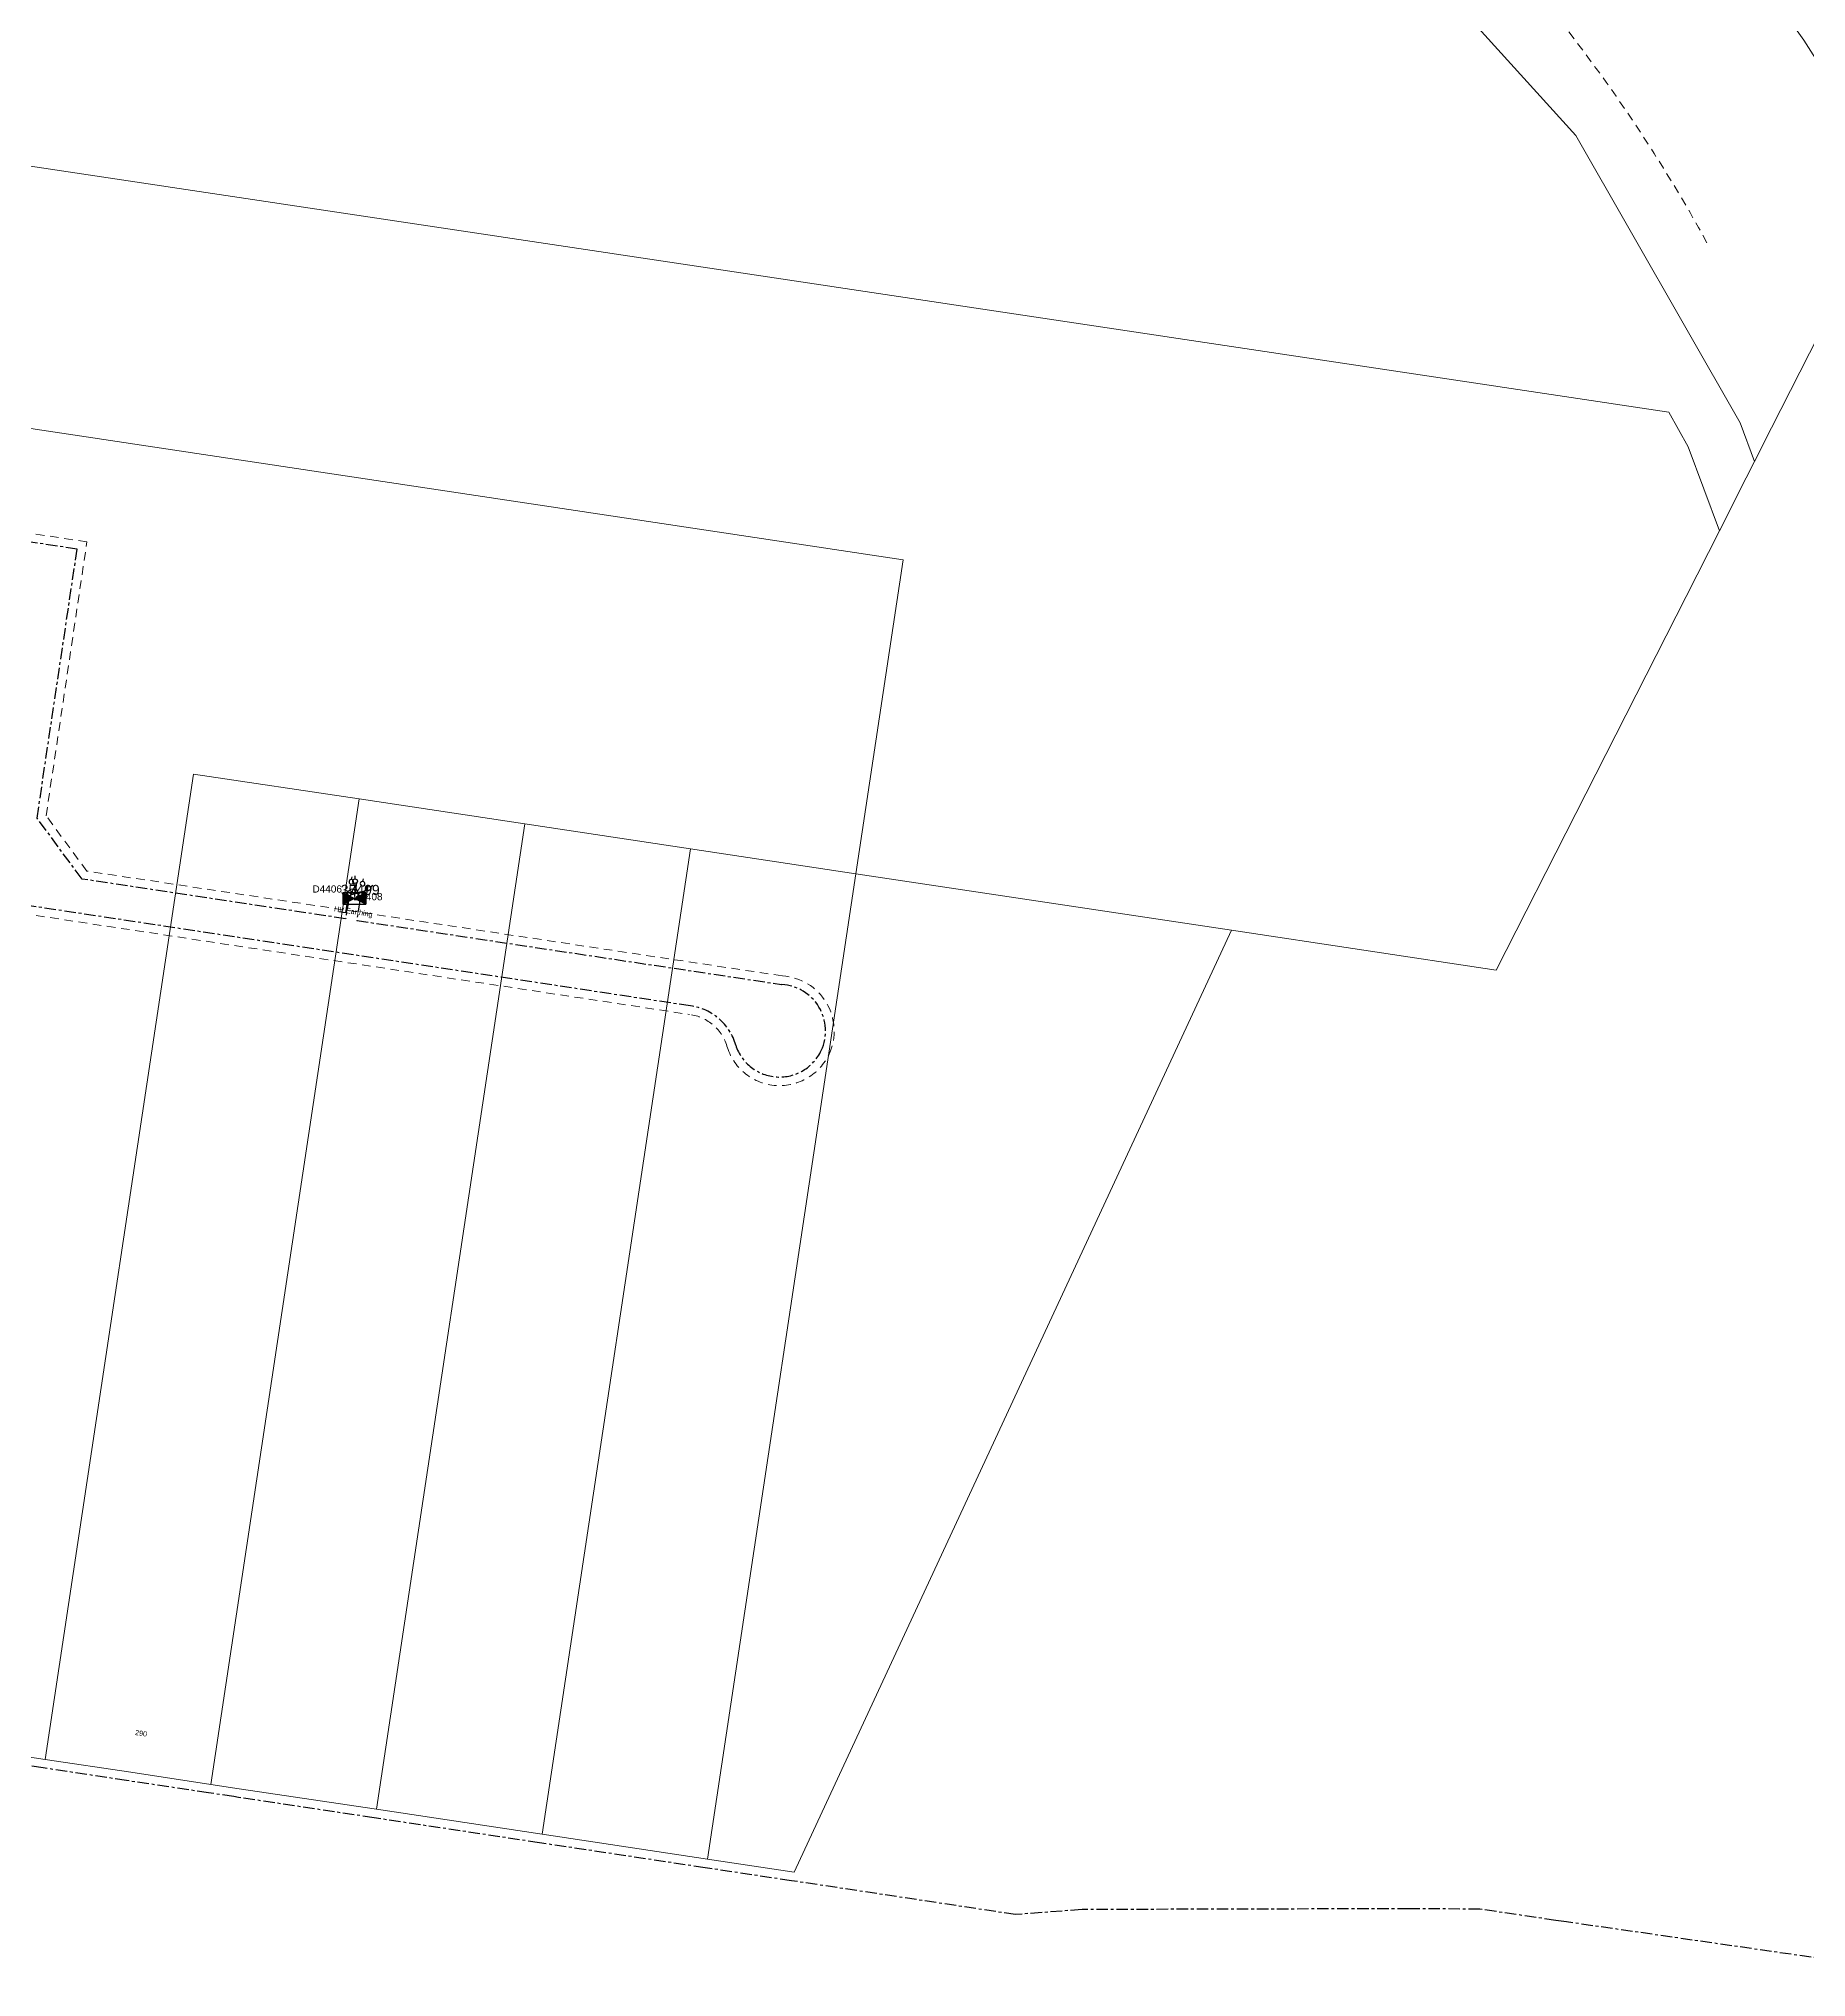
# Model space of a CAD drawing. Header units: metres. Extents: x 301012 to 305396, y 6240778 to 6244350.
# Drawn here: x 303300 to 303917, y 6242079 to 6242755 of the extents above; entities that cross this region are included whole.
import ezdxf
from ezdxf.enums import TextEntityAlignment as Align

# ---------------------------------------------------------------- set-up
doc = ezdxf.new("R2010")
doc.units = ezdxf.units.M
doc.linetypes.add('Cable Exist UG', pattern=[7, 4, -1, 1, -1])
doc.linetypes.add('Dash', pattern=[5, 3, -2])
doc.layers.get('0').update_dxf_attribs({"color": 6})
for name, color, linetype, lineweight in [('Cadastre Developer_SP_EXT', 98, 'Continuous', 15), ('Cadastre Land Parcels_SP_EXT', 118, 'Continuous', 15), ('Mains_HV_EXT', 13, 'Continuous', 25)]:
    doc.layers.add(name, color=color, linetype=linetype, lineweight=lineweight)
for name, color, linetype in [('Equip_HV_EXT', 7, 'Continuous'), ('Equip_LV_EXT', 7, 'Continuous'), ('Sub_SP_EXT', 7, 'Continuous')]:
    doc.layers.add(name, color=color, linetype=linetype)
doc.styles.get("Standard").update_dxf_attribs({"font": 'arial.ttf'})
doc.styles.add('SWITCH_LABEL', font='arial.ttf', dxfattribs={"height": 2})
doc.linetypes.add('Cable E UG', pattern='A,5,-0.1,["E",Standard,S=1.5,R=0,X=0,Y=-0.75],-1.45', length=6.55)

# ---------------------------------------------------------------- blocks, each defined once
blk = doc.blocks.new('SUB_PADMOUNT_EXT')
at = {"ltscale": 10}
h = blk.add_hatch(color=256, dxfattribs=at)
h.dxf.hatch_style = 1
h.paths.add_polyline_path([(4, -2), (0, 0), (4, 2)])
h.paths.add_polyline_path([(-4, -2), (-4, 2), (0, 0)])
blk.add_line((4, 2), (-4, -2))
blk.add_lwpolyline([(-4, -2), (4, -2), (4, 2), (-4, 2)], close=True)
at = {"ltscale": 10, "flags": 128}
for points in [[(-4, -2), (-4, 2), (0, 0)], [(4, -2), (0, 0), (4, 2)]]:
    blk.add_lwpolyline(points, close=True, dxfattribs=at)
at = {"flags": 8}
blk.add_attdef('ASSET_NUM', text='', height=2.5, dxfattribs=at).set_placement((0, 5), align=Align.MIDDLE_CENTER)
for tag, flags, p in [('STREET_CODE', 9, (1.5, 0)), ('OPERATING_VOLTAGE', 9, (1.5, -0.4)), ('ORIENTATION', 9, (1.5, -0.6)), ('OWNED_BY', 9, (1.5, -0.8)), ('OPERATED_BY', 9, (1.5, -1)), ('CONSTRUCTED_VOLTAGE', 9, (1.5, -1.4)), ('SECONDARY_VOLTAGE', 9, (1.5, -1.6)), ('STATE', 9, (1.5, -1.8)), ('SUBSTATION_TYPE', 9, (1.5, -2.2)), ('SUBURB', 9, (1.5, -2.8)), ('STREETNAME', 9, (1.5, -3)), ('Z', 1, (1.5, -3.6)), ('NO_PHASES', 9, (1.5, -0.2)), ('MAINTAINED_BY', 9, (1.5, -1.2)), ('PARENT', 9, (1.5, -2)), ('USAGE', 9, (1.5, -2.4)), ('LEGEND', 9, (1.5, -2.6)), ('LOCATION', 9, (1.5, -3.2)), ('NOTES', 9, (1.5, -3.4))]:
    blk.add_attdef(tag, text='', height=0.2, dxfattribs=dict(flags=flags)).set_placement(p, align=Align.MIDDLE_LEFT)
blk = doc.blocks.new('LV_UG_DFUSE_CLOSED_EXT')
for points in [[(1, 0), (0, 0)], [(5.04, 0.73), (2.16, -0.72)], [(5.05, -0.71), (2.16, 0.72)], [(6.2, 0.01), (7.2, 0.01)]]:
    blk.add_lwpolyline(points)
for centre in [(1.8, 0), (5.4, 0.01)]:
    blk.add_circle(centre, 0.8)
at = {"flags": 9}
for tag, p in [('ACTUAL_STATUS', (0, 0)), ('CONSTRUCTED_VOLTAGE', (0, -0.2)), ('OPERATING_VOLTAGE', (0, -0.6)), ('ORIENTATION', (0, -0.8)), ('STATE', (0, -1)), ('SWITCH_TYPE', (0, -1.2)), ('NO_PHASES', (0, -0.4)), ('USAGE', (0, -1.4)), ('NOTES', (0, -1.6))]:
    blk.add_attdef(tag, text='', height=0.2, dxfattribs=at).set_placement(p, align=Align.MIDDLE_LEFT)
at = {"flags": 1}
blk.add_attdef('Z', (0, 0), '', height=0.2, dxfattribs=at)
blk = doc.blocks.new('SWG_HOLEC_SU_EXT')
blk.add_line((1.8, -2), (5.8, -2))
for points in [[(1, 0), (0, 0)], [(6.6, 0), (7.6, 0)]]:
    blk.add_lwpolyline(points)
for points in [[(1.8, -0.8, 1), (1.8, 0.8, 1)], [(5.8, -0.8, 1), (5.8, 0.8, 1)]]:
    blk.add_lwpolyline(points, format="xyb", close=True)
at = {"style": 'SWITCH_LABEL', "flags": 8}
blk.add_attdef('ASSET_NUM', text='', height=2.5, rotation=179.95437, dxfattribs=at).set_placement((-2.4, 0), align=Align.MIDDLE_LEFT)
at = {"flags": 1}
blk.add_attdef('Z', (0, 0), '', height=0.2, dxfattribs=at)
at = {"flags": 9}
for tag, p in [('ACTUAL_STATUS', (0, -0.4)), ('CONSTRUCTED_VOLTAGE', (0, -0.6)), ('OPERATING_VOLTAGE', (0, -1)), ('ORIENTATION', (0, -1.2)), ('OWNED_BY', (0, -1.4)), ('STATE', (0, -1.8)), ('SWITCH_TYPE', (0, -2)), ('STREETNAME', (0, -2.6)), ('SUBURB', (0, -2.8)), ('NO_PHASES', (0, -0.8)), ('PARENT', (0, -1.6)), ('USAGE', (0, -2.2)), ('LOCATION', (0, -2.4)), ('NOTES', (0, -3))]:
    blk.add_attdef(tag, text='', height=0.2, dxfattribs=at).set_placement(p, align=Align.MIDDLE_LEFT)
at = {"style": 'SWITCH_LABEL', "flags": 9}
blk.add_attdef('STREET_CODE', text='', height=0.2, dxfattribs=at).set_placement((0, -0.2), align=Align.MIDDLE_LEFT)

msp = doc.modelspace()

# ---------------------------------------------------------------- linework, layer by layer
at = {"layer": 'Cadastre Developer_SP_EXT', "linetype": 'Dash'}
msp.add_lwpolyline([(303881.93, 6242683.89, 0.171755), (303601.72, 6242933.77)], format="xyb", dxfattribs=at)
msp.add_lwpolyline([(303268.14, 6242586.88), (303265.66, 6242568.44), (303280.68, 6242566.35), (303293.76, 6242548.19), (303279.14, 6242452.2), (303526.87, 6242414.69), (303526.87, 6242414.69, -0.302185), (303540.14, 6242403.1), (303540.14, 6242403.1, 0.68241), (303575.62, 6242400.89), (303575.62, 6242400.89, 0.527165), (303559.29, 6242428.13), (303559.29, 6242428.13), (303316.6, 6242464.7), (303302.39, 6242483.98), (303316.64, 6242579.52), (303268.14, 6242586.88)], format="xyb", close=True, dxfattribs=at)
at = {"layer": 'Cadastre Land Parcels_SP_EXT', "linetype": 'Continuous'}
for points in [[(303895.62, 6242601.84), (303898.56, 6242607.6), (303893.54, 6242621.06), (303836.19, 6242721.27), (303745.41, 6242821.42), (303679.58, 6242873.15), (303496.5, 6242943.25), (303457.23, 6242951.04), (303322.12, 6242971.23), (303313.09, 6242908.03), (303310.06, 6242886.46), (303307.26, 6242867.2), (303297.54, 6242799.12), (303287.36, 6242727.82), (303287.36, 6242727.59), (303285.18, 6242712.33), (303868.56, 6242624.81), (303875.32, 6242612.66), (303886.24, 6242583.36), (303886.24, 6242583.34), (303895.62, 6242601.84)], [(303904.47, 6242619.35), (303947.45, 6242703.84), (303940.43, 6242715.57), (303922.78, 6242743.43), (303915.77, 6242754.5), (303881.96, 6242802.01), (303852.12, 6242836.79), (303817.97, 6242871.9), (303784.14, 6242902.15), (303736.36, 6242909.3), (303596.8, 6242930.17), (303457.23, 6242951.04), (303496.5, 6242943.25), (303679.58, 6242873.15), (303745.41, 6242821.42), (303836.19, 6242721.27), (303893.54, 6242621.06), (303898.56, 6242607.6), (303904.47, 6242619.35)], [(303836.18, 6242484.81), (303874.64, 6242560.51), (303886.24, 6242583.34), (303886.24, 6242583.36), (303875.32, 6242612.66), (303868.56, 6242624.81), (303285.18, 6242712.33), (303283.15, 6242698.07), (303277.91, 6242659.24), (303272.99, 6242622.71), (303601.4, 6242573.31), (303584.96, 6242463.78), (303716.02, 6242444.05), (303808.39, 6242430.15), (303836.18, 6242484.81)], [(303601.4, 6242573.31), (303272.99, 6242622.71), (303268.35, 6242588.28), (303268.3, 6242588.07), (303265.66, 6242568.44), (303253.58, 6242478.89), (303246.14, 6242423.8), (303230.49, 6242308.84), (303221.21, 6242240.7), (303211.39, 6242168.53), (303302.11, 6242154.81), (303353.87, 6242498.56), (303411.64, 6242489.86), (303469.41, 6242481.17), (303527.19, 6242472.47), (303584.96, 6242463.78), (303601.4, 6242573.31)], [(303411.64, 6242489.86), (303353.87, 6242498.56), (303302.11, 6242154.81), (303331.95, 6242150.32), (303359.89, 6242146.11), (303411.64, 6242489.86)], [(303469.41, 6242481.17), (303411.64, 6242489.86), (303359.89, 6242146.11), (303369.79, 6242144.62), (303417.67, 6242137.42), (303469.41, 6242481.17)], [(303527.19, 6242472.47), (303469.41, 6242481.17), (303417.67, 6242137.42), (303475.45, 6242128.72), (303527.19, 6242472.47)], [(303584.96, 6242463.78), (303527.19, 6242472.47), (303475.45, 6242128.72), (303533.23, 6242120.03), (303584.96, 6242463.78)], [(303716.02, 6242444.05), (303584.96, 6242463.78), (303533.23, 6242120.03), (303563.38, 6242115.49), (303716.02, 6242444.05)]]:
    msp.add_lwpolyline(points, close=True, dxfattribs=at)
at = {"layer": 'Mains_HV_EXT', "linetype": 'Cable Exist UG'}
for points in [[(303409.99, 6242455.1), (303408.02, 6242455.21), (303406.9, 6242448.06), (303406.9, 6242448.06), (303314.93, 6242461.92), (303299.23, 6242483.2), (303313.23, 6242577), (303267.69, 6242583.91), (303238.65, 6242589.39), (303238.65, 6242589.39), (303238.31, 6242589.41), (303237.94, 6242589.43), (303237.57, 6242589.47), (303237.22, 6242589.51), (303124.74, 6242604.93)], [(303966.77, 6242078.84), (303832.88, 6242098.15), (303829.2, 6242098.68), (303829.2, 6242098.68), (303802.72, 6242102.58), (303777.88, 6242102.74), (303663.86, 6242102.46), (303640.69, 6242100.7), (303640.69, 6242100.7), (303562.45, 6242112.5), (303532.31, 6242117.04), (303474.55, 6242125.74), (303416.81, 6242134.46), (303369.53, 6242141.58), (303367.88, 6242141.84), (303367.88, 6242141.84), (303359.06, 6242143.16), (303331.4, 6242147.32), (303330.48, 6242147.47), (303330.48, 6242147.47), (303301.34, 6242151.87), (303274.04, 6242155.95)]]:
    msp.add_lwpolyline(points, dxfattribs=at)
msp.add_lwpolyline([(303409.99, 6242455.1), (303411.9, 6242454.53), (303410.77, 6242447.48), (303410.77, 6242447.48), (303558.98, 6242425.15), (303559.11, 6242425.14), (303559.11, 6242425.14, -0.52701), (303572.89, 6242402.15), (303572.89, 6242402.15, -0.68081), (303543.02, 6242403.96), (303543.02, 6242403.96, 0.300683), (303527.29, 6242417.66), (303527.29, 6242417.66), (303282.55, 6242454.72), (303296.91, 6242548.95), (303282.37, 6242569.14), (303266.08, 6242571.41), (303166.98, 6242585), (303166.98, 6242585), (303150.2, 6242587.3)], format="xyb", dxfattribs=at)
at = {"layer": 'Mains_HV_EXT', "linetype": 'Cable E UG'}
for points in [[(303406.89, 6242450.09), (303404.55, 6242450.44)], [(303409.99, 6242455.1), (303407.73, 6242455.32), (303406.89, 6242450.09)]]:
    msp.add_lwpolyline(points, dxfattribs=at)

# ---------------------------------------------------------------- block references
at = {"layer": 'Equip_HV_EXT'}
ref = msp.add_blockref('SWG_HOLEC_SU_EXT', (303408.02, 6242455.21), dxfattribs=dict(at, rotation=81.43926691288435))
ref.add_attrib('ASSET_NUM', 'D4406', dxfattribs={"layer": '0', "height": 2.5, "style": 'SWITCH_LABEL'}).set_placement((303405.62, 6242456.46), align=Align.BOTTOM_RIGHT)
ref = msp.add_blockref('SWG_HOLEC_SU_EXT', (303411.9, 6242454.53), dxfattribs=dict(at, rotation=80.943179126183))
ref.add_attrib('ASSET_NUM', 'D4408', dxfattribs={"layer": '0', "height": 2.5, "style": 'SWITCH_LABEL'}).set_placement((303409.5, 6242455.78), align=Align.MIDDLE_LEFT)
at = {"layer": 'Equip_LV_EXT'}
for p, rotation in [((303410.02, 6242455.8), 87.99263368721903), ((303410.59, 6242455.54), 36.00000004871014)]:
    msp.add_blockref('LV_UG_DFUSE_CLOSED_EXT', p, dxfattribs=dict(at, rotation=rotation))
at = {"layer": 'Sub_SP_EXT'}
ref = msp.add_blockref('SUB_PADMOUNT_EXT', (303409.99, 6242455.1), dxfattribs=at)
ref.add_attrib('ASSET_NUM', '35499', dxfattribs={"layer": '0', "height": 3.5}).set_placement((303411.99, 6242455.35), align=Align.BOTTOM_CENTER)

# ---------------------------------------------------------------- texts
at = {"layer": 'Cadastre Land Parcels_SP_EXT'}
msp.add_text('290', height=1.8, rotation=351.42621, dxfattribs=at).set_placement((303333.34, 6242163.37))
at = {"layer": 'Mains_HV_EXT'}
msp.add_text('HV Earthing', height=1.8, rotation=351.44742, dxfattribs=at).set_placement((303402.77, 6242450.7))

doc.saveas('drawing.dxf')
